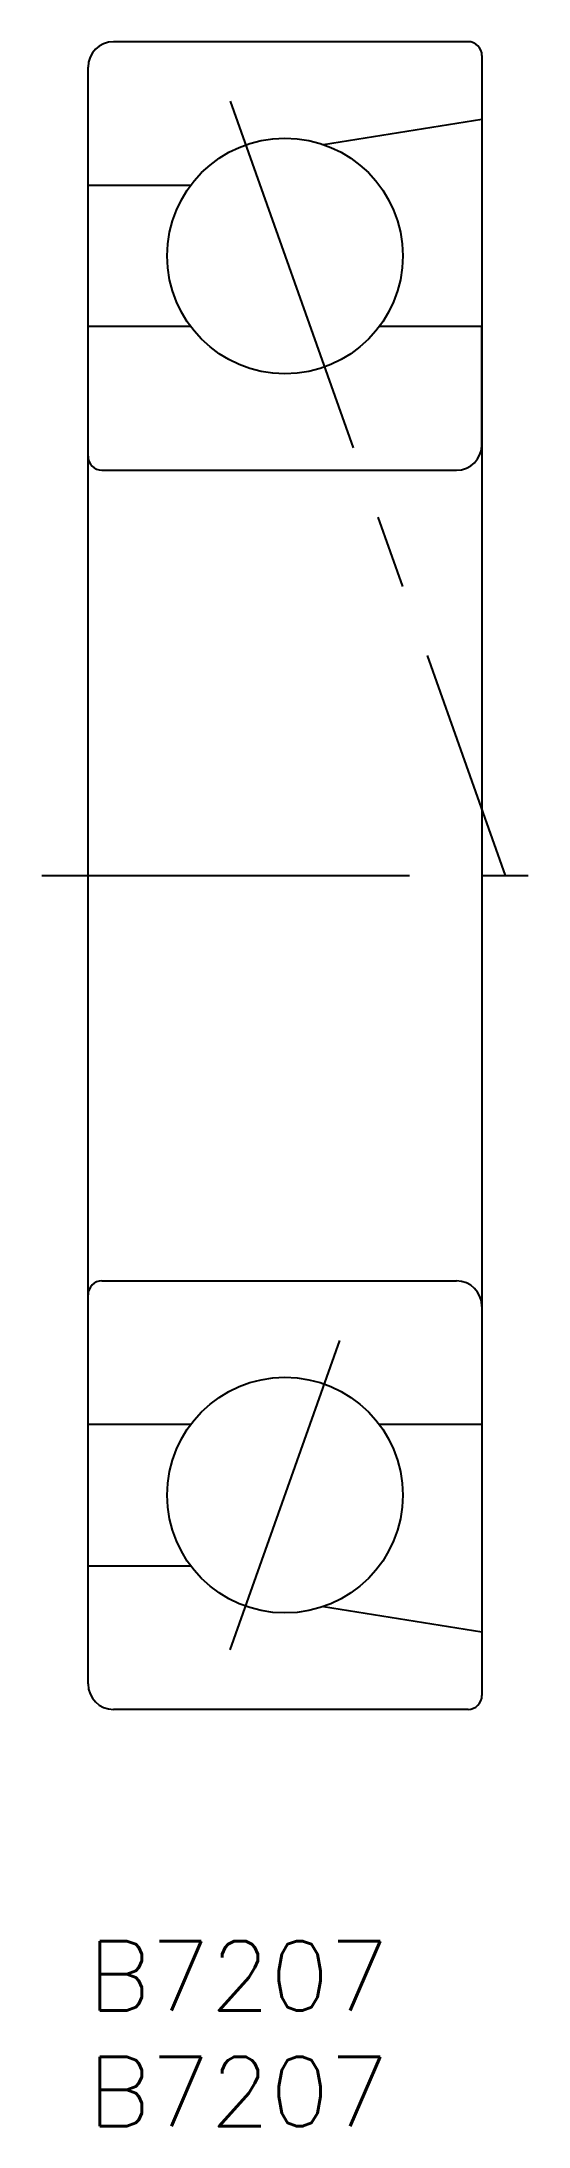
# Model space of a CAD drawing. Extents: x -2 to 19, y -8 to 82.
import ezdxf

# ---------------------------------------------------------------- set-up
doc = ezdxf.new("R2010")
doc.units = 0
doc.header["$LTSCALE"] = 0.5
doc.linetypes.add('CENTER', pattern=[50.8, 31.75, -6.35, 6.35, -6.35])
for name, color, linetype in [('MSM_CENTER', 1, 'CENTER'), ('MSM_CONTINUOUS', 7, 'CONTINUOUS'), ('MSM_PART_NUMBER', 7, 'CONTINUOUS')]:
    doc.layers.add(name, color=color, linetype=linetype)
doc.styles.get("Standard").update_dxf_attribs({"font": 'txt.shx', "height": 3, "bigfont": 'bigfont.shx'})

msp = doc.modelspace()

# ---------------------------------------------------------------- linework, layer by layer
at = {"layer": 'MSM_CENTER'}
for p, q in [((6.128, 79.429), (18, 46)), ((-2, 46), (19, 46)), ((6.128, 12.571), (10.872, 25.929))]:
    msp.add_line(p, q, dxfattribs=at)
at = {"layer": 'MSM_CONTINUOUS'}
for p, q in [((16.4, 82), (1.1, 82)), ((17, 81.4), (17, 10.6)), ((0, 11.1), (0, 80.9)), ((10.157, 77.56), (17, 78.65)), ((0, 75.8), (4.428, 75.8)), ((4.428, 69.7), (0, 69.7)), ((17, 69.7), (12.572, 69.7)), ((17, 64.6), (17, 69.7)), ((0.6, 63.5), (15.9, 63.5)), ((0.6, 28.5), (15.9, 28.5)), ((4.428, 22.3), (0, 22.3)), ((17, 22.3), (12.572, 22.3)), ((0, 16.2), (4.428, 16.2)), ((10.157, 14.44), (17, 13.35)), ((16.4, 10), (1.1, 10))]:
    msp.add_line(p, q, dxfattribs=at)
for centre, radius in [((8.5, 72.75), 5.088), ((8.5, 19.25), 5.087)]:
    msp.add_circle(centre, radius, dxfattribs=at)
for centre, radius, start, end in [((1.1, 80.9), 1.1, 90, 180), ((16.4, 81.4), 0.6, 0, 90), ((0.6, 64.1), 0.6, 180, 270), ((15.9, 64.6), 1.1, 270, 0), ((0.6, 27.9), 0.6, 90, 180), ((15.9, 27.4), 1.1, 0, 90), ((1.1, 11.1), 1.1, 180, 270), ((16.4, 10.6), 0.6, 270, 0)]:
    msp.add_arc(centre, radius, start, end, dxfattribs=at)

# ---------------------------------------------------------------- texts
at = {"layer": 'MSM_PART_NUMBER'}
for p in [(0, -3), (0, -8)]:
    msp.add_text('B7207', height=3, dxfattribs=at).set_placement(p)

doc.saveas('drawing.dxf')
